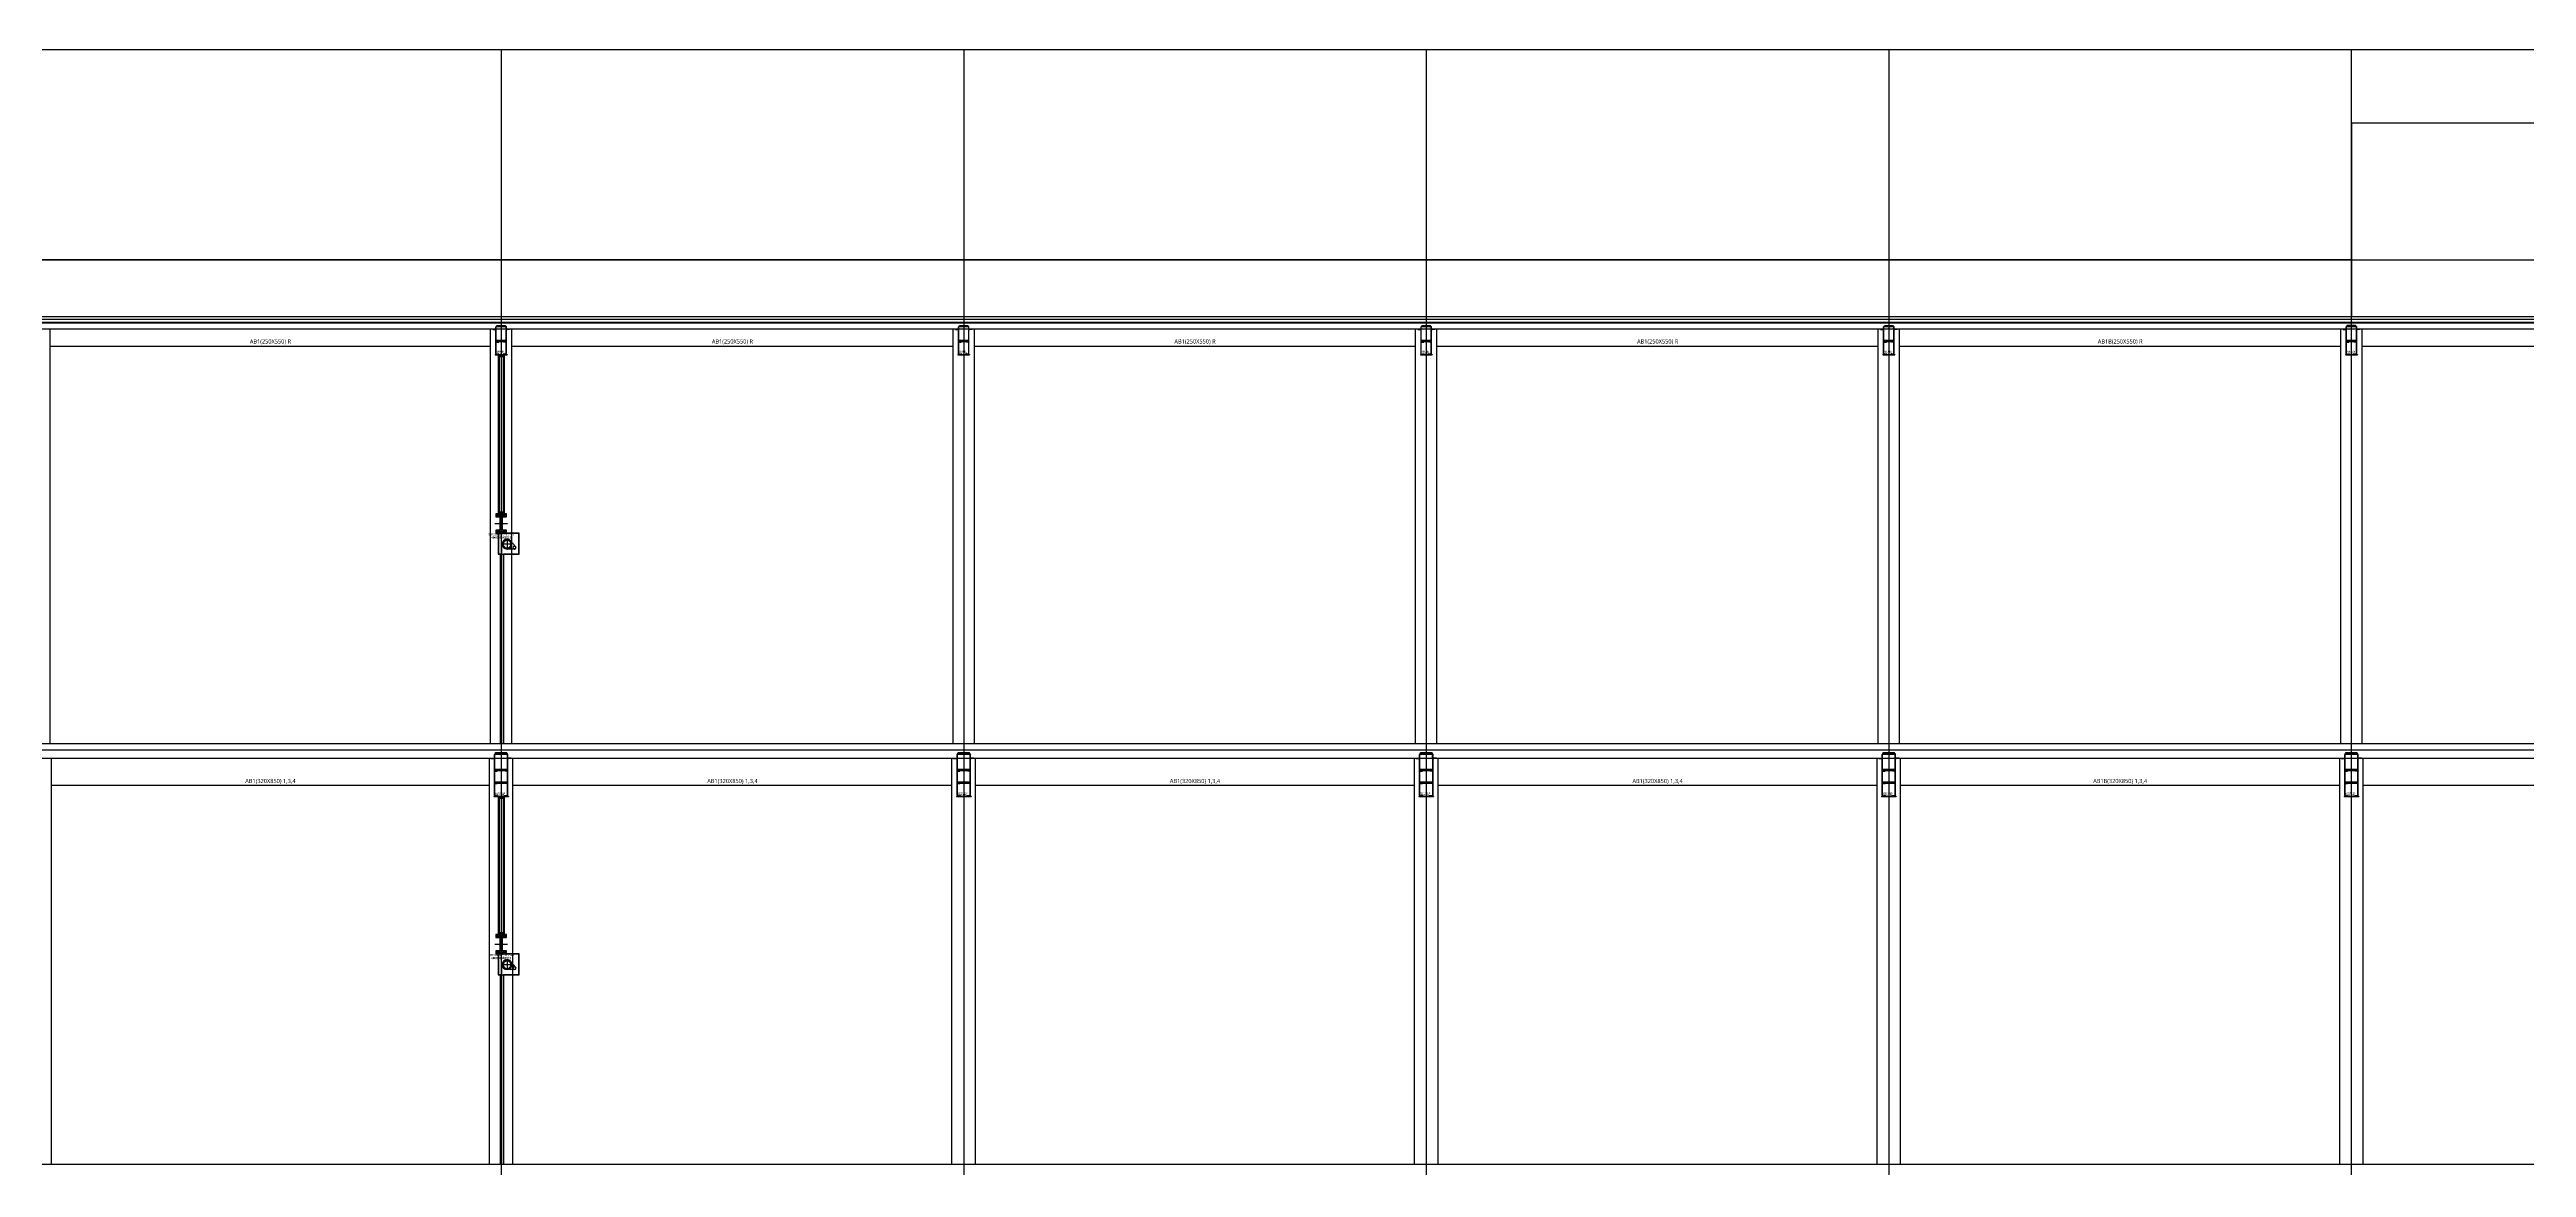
# Model space of a CAD drawing. Header units: millimetres. Extents: x -39468 to 212532, y -94717 to 83483.
# Drawn here: x 69381 to 128282, y -51376 to -24798 of the extents above; entities that cross this region are included whole.
import ezdxf
from ezdxf.enums import TextEntityAlignment as Align

# ---------------------------------------------------------------- set-up
doc = ezdxf.new("R2010")
doc.units = ezdxf.units.MM
doc.header["$LTSCALE"] = 300
doc.header["$MEASUREMENT"] = 0
for name, pattern in [('CEN', [62, 60, -1, 0, -1]), ('HIDDEN', [0.375, 0.25, -0.125]), ('XR-평면도$0$HID', [2, 1.1, -0.9]), ('주단면도-1$0$HID', [2, 1.1, -0.9]), ('주단면도-1$0$STD_CENTER', [66, 60, -2, 2, -2])]:
    doc.linetypes.add(name, pattern=pattern)
doc.layers.get('0').update_dxf_attribs({"linetype": 'CONTINUOUS'})
doc.layers.get('Defpoints').update_dxf_attribs({"color": 153, "linetype": 'CONTINUOUS'})
for name, color, linetype in [('##좌굴방지', 6, 'CONTINUOUS'), ('0OPEN', 1, 'XR-평면도$0$HID'), ('A-ELE4', 8, 'CONTINUOUS'), ('A-ELE6', 6, 'CONTINUOUS'), ('A-WALL-DRY1', 7, 'CONTINUOUS'), ('AF_01_Xref_X열_SEC_REV_01$0$BIM', 2, 'CONTINUOUS'), ('S_CEN', 5, 'CEN'), ('SS2', 7, 'CONTINUOUS'), ('주단면도-1$0$A-FIN-TYP1', 6, 'CONTINUOUS'), ('주단면도-1$0$A-SECT-ELEV', 8, 'CONTINUOUS'), ('주단면도-1$0$A-ST-AXIS-CEN', 252, '주단면도-1$0$STD_CENTER'), ('주단면도-1$0$A-ST-CONC', 2, 'CONTINUOUS'), ('주단면도-1$0$HID', 7, '주단면도-1$0$HID')]:
    doc.layers.add(name, color=color, linetype=linetype)
doc.layers.add('A-ELEV-LIN2', color=7, linetype='CONTINUOUS', lineweight=25)
doc.layers.add('A-XXXX-NPLT', color=144, linetype='CONTINUOUS', lineweight=15, plot=False)
doc.layers.add('Defpoint', color=161, linetype='CONTINUOUS', plot=False)
doc.layers.add('주단면도-1$0$Defpoint', color=161, linetype='CONTINUOUS', plot=False)
doc.styles.add('AF_01_Xref_X열_SEC_REV_01$0$TEXT', font='NanumGothicBold_0.ttf')
doc.styles.get("Standard").update_dxf_attribs({"font": 'NanumGothicBold.ttf'})
doc.styles.add('맑은고딕', font='malgun.ttf')
pattern_1 = [(45, (-57183.6069, -1604.5902), (-0.25, 0.25), [])]
pattern_2 = [(45, (-39223.6069, -1801.5902), (-0.25, 0.25), [])]
pattern_3 = [(45, (-19426.6069, -1704.5902), (-0.25, 0.25), [])]
pattern_4 = [(45, (-19426.6069, -1698.5902), (-0.25, 0.25), [])]

# ---------------------------------------------------------------- blocks, each defined once
blk = doc.blocks.new('G$CB2CEE8CA')
at = {"layer": '0OPEN', "color": 8, "ltscale": 50}
for p, q in [((62, 0), (62, 4500)), ((137, 0), (137, 4500))]:
    blk.add_line(p, q, dxfattribs=at)
at = {"layer": 'A-ELE4', "ltscale": 0.5}
for p, q in [((339, 4741), (93, 4741)), ((216, 4864), (216, 4618)), ((419, 4682), (298, 4823)), ((395, 4625), (216, 4625))]:
    blk.add_line(p, q, dxfattribs=at)
at = {"layer": 'A-ELE4', "linetype": 'HIDDEN', "ltscale": 0.5, "const_width": 10}
blk.add_lwpolyline([(100, 4741), (100, 0)], dxfattribs=at)
at = {"layer": 'A-ELE4', "ltscale": 0.5, "extrusion": (0, 0, -1)}
for centre, major_axis, start_param, end_param in [((216, 4741), (116, 0), 1.570426353253877, 7.853611660433463), ((395, 4658), (0.1, 33.1), 0.0001623334191180881, 6.283347640598704)]:
    blk.add_ellipse(centre, major_axis=major_axis, ratio=1, start_param=start_param, end_param=end_param, dxfattribs=at)
at = {"layer": 'A-ELE4', "ltscale": 0.5}
blk.add_open_spline([(216, 4650), (212, 4650), (209, 4650), (200, 4651), (194, 4652), (183, 4656), (178, 4658), (168, 4663), (163, 4667), (154, 4674), (150, 4678), (142, 4687), (139, 4692), (133, 4702), (131, 4707), (127, 4718), (126, 4724), (125, 4735), (124, 4741), (125, 4752), (126, 4758), (129, 4769), (131, 4775), (136, 4785), (139, 4790), (145, 4799), (149, 4804), (158, 4812), (162, 4815), (172, 4821), (177, 4824), (188, 4828), (194, 4830), (205, 4832), (211, 4832), (222, 4832), (228, 4832), (239, 4829), (245, 4828), (256, 4823), (261, 4821), (270, 4814), (275, 4811), (283, 4803), (287, 4798), (294, 4789), (296, 4784), (301, 4773), (303, 4768), (306, 4757), (307, 4751), (307, 4739), (307, 4734), (305, 4722), (304, 4717), (300, 4706), (298, 4700), (292, 4690), (289, 4686), (281, 4677), (277, 4673), (268, 4666), (263, 4663), (253, 4657), (247, 4655), (236, 4652), (230, 4651), (222, 4650), (219, 4650), (216, 4650)], degree=3, knots=[1.570748, 1.570748, 1.570748, 1.570748, 1.683574, 1.683574, 1.873365, 1.873365, 2.063157, 2.063157, 2.252948, 2.252948, 2.442739, 2.442739, 2.632531, 2.632531, 2.822322, 2.822322, 3.012113, 3.012113, 3.201905, 3.201905, 3.391696, 3.391696, 3.581487, 3.581487, 3.771279, 3.771279, 3.96107, 3.96107, 4.150861, 4.150861, 4.340653, 4.340653, 4.530444, 4.530444, 4.720235, 4.720235, 4.910027, 4.910027, 5.099818, 5.099818, 5.289609, 5.289609, 5.479401, 5.479401, 5.669192, 5.669192, 5.858983, 5.858983, 6.048775, 6.048775, 6.238566, 6.238566, 6.428357, 6.428357, 6.618149, 6.618149, 6.80794, 6.80794, 6.997731, 6.997731, 7.187523, 7.187523, 7.377314, 7.377314, 7.567106, 7.567106, 7.756897, 7.756897, 7.853933, 7.853933, 7.853933, 7.853933], dxfattribs=at)
at = {"layer": 'A-ELE6', "ltscale": 0.5}
blk.add_lwpolyline([(500, 5000), (0, 5000), (0, 4500), (500, 4500)], close=True, dxfattribs=at)
for points in [[(132, 4508), (492, 4508), (492, 4992), (8, 4992), (8, 4508), (67, 4508)], [(67, 4508), (67, 4500)], [(132, 4508), (132, 4500)]]:
    blk.add_lwpolyline(points, dxfattribs=at)
blk = doc.blocks.new('G$C4901A332')
h = blk.add_hatch()
h.set_pattern_fill('ANSI31', color=252, scale=0.1, angle=45, style=0)
h.set_pattern_definition(pattern_1)
h.paths.add_polyline_path([(82, 902), (82, 952), (91, 952), (91, 902)])
h = blk.add_hatch()
h.set_pattern_fill('ANSI31', color=252, scale=0.1, angle=45, style=0)
h.set_pattern_definition(pattern_1)
h.paths.add_polyline_path([(217, 1016), (267, 1016), (267, 1007), (217, 1007)])
h = blk.add_hatch()
h.set_pattern_fill('ANSI31', color=252, scale=0.1, angle=45, style=0)
h.set_pattern_definition(pattern_1)
h.paths.add_polyline_path([(402, 902), (402, 952), (393, 952), (393, 902)])
at = {"layer": '##좌굴방지'}
for points in [[(394, 609), (90, 609), (90, 603), (150, 603), (150, 609)], [(98, 609), (98, 649), (386, 649), (386, 609)], [(394, 609), (394, 603), (334, 603), (334, 609)], [(394, 309), (90, 309), (90, 303), (150, 303), (150, 309)], [(98, 309), (98, 349), (386, 349), (386, 309)], [(394, 309), (394, 303), (334, 303), (334, 309)]]:
    blk.add_lwpolyline(points, dxfattribs=at)
at = {"color": 2, "linetype": 'Continuous'}
for p, q in [((0, 906), (70, 906)), ((0, 906), (0, 898)), ((0, 898), (70, 898)), ((82, 902), (82, 995)), ((82, 902), (91, 902)), ((82, 26), (82, 886)), ((90, 26), (90, 886)), ((91, 902), (91, 995)), ((103, 1016), (381, 1016)), ((103, 1007), (381, 1007)), ((393, 902), (393, 995)), ((402, 902), (393, 902)), ((394, 26), (394, 886)), ((402, 902), (402, 995)), ((402, 26), (402, 886)), ((484, 906), (414, 906)), ((484, 898), (414, 898)), ((484, 906), (484, 898)), ((102, 14), (172, 14)), ((102, 6), (172, 6)), ((172, 6), (172, 14)), ((382, 14), (312, 14)), ((312, 6), (312, 14)), ((382, 6), (312, 6))]:
    blk.add_line(p, q, dxfattribs=at)
at = {"color": 3, "linetype": 'Continuous'}
for p, q in [((106, 1016), (106, 1046)), ((106, 1046), (378, 1046)), ((106, 1016), (378, 1016)), ((378, 1016), (378, 1046)), ((67, 6), (417, 6)), ((67, 6), (67, 0)), ((67, 0), (417, 0)), ((417, 6), (417, 0))]:
    blk.add_line(p, q, dxfattribs=at)
at = {"color": 2, "linetype": 'Continuous'}
for centre, radius, start, end in [((70, 886), 20, 0, 90), ((70, 886), 12, 0, 90), ((103, 995), 21, 90, 180), ((103, 995), 12, 90, 180), ((381, 995), 21, 0, 90), ((381, 995), 12, 0, 90), ((414, 886), 20, 90, 180), ((414, 886), 12, 90, 180), ((102, 26), 20, 180, 270), ((102, 26), 12, 180, 270), ((382, 26), 20, 270, 0), ((382, 26), 12, 270, 0)]:
    blk.add_arc(centre, radius, start, end, dxfattribs=at)
at = {"layer": 'Defpoint', "linetype": 'Continuous'}
for s, p in [('AG11 (1,3,4)', (102, 81)), ('320 X 1106', (102, 41))]:
    blk.add_text(s, height=30, dxfattribs=at).set_placement(p, align=Align.MIDDLE_LEFT)
blk = doc.blocks.new('G$CD00F7EC8')
h = blk.add_hatch()
h.set_pattern_fill('ANSI31', color=252, scale=0.1, angle=45, style=0)
h.set_pattern_definition(pattern_2)
h.paths.add_polyline_path([(82, 905), (82, 955), (91, 955), (91, 905)])
h = blk.add_hatch()
h.set_pattern_fill('ANSI31', color=252, scale=0.1, angle=45, style=0)
h.set_pattern_definition(pattern_2)
h.paths.add_polyline_path([(217, 1019), (267, 1019), (267, 1010), (217, 1010)])
h = blk.add_hatch()
h.set_pattern_fill('ANSI31', color=252, scale=0.1, angle=45, style=0)
h.set_pattern_definition(pattern_2)
h.paths.add_polyline_path([(402, 905), (402, 955), (393, 955), (393, 905)])
at = {"layer": '##좌굴방지'}
for points in [[(398, 612), (90, 612), (90, 606), (150, 606), (150, 612)], [(98, 612), (98, 652), (390, 652), (390, 612)], [(398, 612), (398, 606), (338, 606), (338, 612)], [(394, 312), (90, 312), (90, 306), (150, 306), (150, 312)], [(98, 312), (98, 352), (386, 352), (386, 312)], [(394, 312), (394, 306), (334, 306), (334, 312)]]:
    blk.add_lwpolyline(points, dxfattribs=at)
at = {"color": 2, "linetype": 'Continuous'}
for p, q in [((0, 909), (70, 909)), ((0, 909), (0, 901)), ((0, 901), (70, 901)), ((82, 905), (82, 998)), ((82, 905), (91, 905)), ((82, 29), (82, 889)), ((90, 29), (90, 889)), ((91, 905), (91, 998)), ((103, 1019), (381, 1019)), ((103, 1010), (381, 1010)), ((393, 905), (393, 998)), ((402, 905), (393, 905)), ((394, 29), (394, 889)), ((402, 905), (402, 998)), ((402, 29), (402, 889)), ((484, 909), (414, 909)), ((484, 901), (414, 901)), ((484, 909), (484, 901)), ((102, 17), (172, 17)), ((102, 9), (172, 9)), ((172, 9), (172, 17)), ((382, 17), (312, 17)), ((312, 9), (312, 17)), ((382, 9), (312, 9))]:
    blk.add_line(p, q, dxfattribs=at)
at = {"color": 3, "linetype": 'Continuous'}
for p, q in [((107, 1019), (107, 1049)), ((107, 1049), (377, 1049)), ((107, 1019), (377, 1019)), ((377, 1019), (377, 1049)), ((67, 9), (417, 9)), ((67, 9), (67, 0)), ((67, 0), (417, 0)), ((417, 9), (417, 0))]:
    blk.add_line(p, q, dxfattribs=at)
at = {"color": 2, "linetype": 'Continuous'}
for centre, radius, start, end in [((70, 889), 20, 0, 90), ((70, 889), 12, 0, 90), ((103, 998), 21, 90, 180), ((103, 998), 12, 90, 180), ((381, 998), 21, 0, 90), ((381, 998), 12, 0, 90), ((414, 889), 20, 90, 180), ((414, 889), 12, 90, 180), ((102, 29), 20, 180, 270), ((102, 29), 12, 180, 270), ((382, 29), 20, 270, 0), ((382, 29), 12, 270, 0)]:
    blk.add_arc(centre, radius, start, end, dxfattribs=at)
at = {"layer": 'Defpoint', "linetype": 'Continuous'}
for s, p in [('AG11F (1,4)', (102, 84)), ('320 X 1109', (102, 44))]:
    blk.add_text(s, height=30, dxfattribs=at).set_placement(p, align=Align.MIDDLE_LEFT)
blk = doc.blocks.new('AF_01_Xref_X열_SEC_REV_01$0$방화셔터상부')
at = {"layer": 'AF_01_Xref_X열_SEC_REV_01$0$BIM', "color": 6}
blk.add_lwpolyline([(-130, 157), (-34, 157), (-34, -157), (-130, -157), (-130, -230), (130, -230), (130, -157), (34, -157), (34, 157), (130, 157), (130, 230), (-130, 230)], close=True, dxfattribs=at)
at = {"layer": 'AF_01_Xref_X열_SEC_REV_01$0$BIM'}
blk.add_lwpolyline([(-100, 187), (-20, 187, -0.414214), (-4, 171), (-4, -171, -0.414214), (-20, -187), (-100, -187), (-100, -200), (100, -200), (100, -187), (20, -187, -0.414214), (4, -171), (4, 171, -0.414214), (20, 187), (100, 187), (100, 200), (-100, 200)], format="xyb", close=True, dxfattribs=at)
at = {"layer": 'Defpoints'}
for p, q in [((-150, 0), (150, 0)), ((0, -250), (0, 250))]:
    blk.add_line(p, q, dxfattribs=at)
at = {"layer": 'Defpoints', "style": 'AF_01_Xref_X열_SEC_REV_01$0$TEXT'}
for s, p in [('SB7,SB40(방화구획)', (0, -255)), ('400X200X8X13', (0, -331))]:
    blk.add_text(s, height=50, dxfattribs=at).set_placement(p, align=Align.MIDDLE_CENTER)
blk = doc.blocks.new('G$CFB79C81F')
h = blk.add_hatch()
h.set_pattern_fill('ANSI31', color=252, scale=0.1, angle=45, style=0)
h.set_pattern_definition(pattern_3)
h.paths.add_polyline_path([(74, 601), (74, 636), (80, 636), (80, 601)])
h = blk.add_hatch()
h.set_pattern_fill('ANSI31', color=252, scale=0.1, angle=45, style=0)
h.set_pattern_definition(pattern_3)
h.paths.add_polyline_path([(174, 681), (224, 681), (224, 675), (174, 675)])
h = blk.add_hatch()
h.set_pattern_fill('ANSI31', color=252, scale=0.1, angle=45, style=0)
h.set_pattern_definition(pattern_3)
h.paths.add_polyline_path([(324, 601), (324, 636), (318, 636), (318, 601)])
at = {"layer": '##좌굴방지'}
for points in [[(318, 309), (80, 309), (80, 303), (140, 303), (140, 309)], [(88, 309), (88, 349), (310, 349), (310, 309)], [(318, 309), (318, 303), (258, 303), (258, 309)]]:
    blk.add_lwpolyline(points, dxfattribs=at)
at = {"color": 2, "linetype": 'Continuous'}
for p, q in [((0, 606), (62, 606)), ((0, 606), (0, 600)), ((0, 600), (62, 600)), ((74, 601), (74, 660)), ((74, 601), (80, 601)), ((80, 601), (80, 660)), ((95, 681), (303, 681)), ((95, 675), (303, 675)), ((318, 601), (318, 660)), ((324, 601), (318, 601)), ((324, 601), (324, 660)), ((398, 606), (336, 606)), ((398, 600), (336, 600)), ((398, 606), (398, 600)), ((74, 24), (74, 588)), ((80, 24), (80, 588)), ((92, 12), (154, 12)), ((92, 6), (154, 6)), ((154, 6), (154, 12)), ((306, 12), (244, 12)), ((244, 6), (244, 12)), ((306, 6), (244, 6)), ((318, 24), (318, 588)), ((324, 24), (324, 588))]:
    blk.add_line(p, q, dxfattribs=at)
at = {"color": 3, "linetype": 'Continuous'}
for p, q in [((99, 681), (99, 699)), ((99, 699), (299, 699)), ((99, 681), (299, 681)), ((299, 681), (299, 699)), ((59, 6), (339, 6)), ((59, 6), (59, 0)), ((59, 0), (339, 0)), ((339, 6), (339, 0))]:
    blk.add_line(p, q, dxfattribs=at)
at = {"color": 2, "linetype": 'Continuous'}
for centre, radius, start, end in [((62, 588), 18, 0, 90), ((62, 588), 12, 0, 90), ((95, 660), 21, 90, 180), ((95, 660), 15, 90, 180), ((303, 660), 21, 0, 90), ((303, 660), 15, 0, 90), ((336, 588), 18, 90, 180), ((336, 588), 12, 90, 180), ((92, 24), 18, 180, 270), ((92, 24), 12, 180, 270), ((306, 24), 18, 270, 0), ((306, 24), 12, 270, 0)]:
    blk.add_arc(centre, radius, start, end, dxfattribs=at)
at = {"layer": 'Defpoint', "linetype": 'Continuous'}
for s, p in [('AG11 (R)', (92, 79)), ('250 X 756', (92, 39))]:
    blk.add_text(s, height=30, dxfattribs=at).set_placement(p, align=Align.MIDDLE_LEFT)
blk = doc.blocks.new('G$CF8D684E4')
h = blk.add_hatch()
h.set_pattern_fill('ANSI31', color=252, scale=0.1, angle=45, style=0)
h.set_pattern_definition(pattern_4)
h.paths.add_polyline_path([(74, 607), (74, 642), (80, 642), (80, 607)])
h = blk.add_hatch()
h.set_pattern_fill('ANSI31', color=252, scale=0.1, angle=45, style=0)
h.set_pattern_definition(pattern_4)
h.paths.add_polyline_path([(174, 687), (224, 687), (224, 681), (174, 681)])
h = blk.add_hatch()
h.set_pattern_fill('ANSI31', color=252, scale=0.1, angle=45, style=0)
h.set_pattern_definition(pattern_4)
h.paths.add_polyline_path([(324, 607), (324, 642), (318, 642), (318, 607)])
at = {"layer": '##좌굴방지'}
for points in [[(318, 315), (80, 315), (80, 309), (140, 309), (140, 315)], [(88, 315), (88, 355), (310, 355), (310, 315)], [(318, 315), (318, 309), (258, 309), (258, 315)]]:
    blk.add_lwpolyline(points, dxfattribs=at)
at = {"color": 2, "linetype": 'Continuous'}
for p, q in [((0, 612), (62, 612)), ((0, 612), (0, 606)), ((0, 606), (62, 606)), ((74, 607), (74, 666)), ((74, 607), (80, 607)), ((74, 30), (74, 594)), ((80, 607), (80, 666)), ((80, 30), (80, 594)), ((95, 687), (303, 687)), ((95, 681), (303, 681)), ((318, 607), (318, 666)), ((324, 607), (318, 607)), ((318, 30), (318, 594)), ((324, 607), (324, 666)), ((324, 30), (324, 594)), ((398, 612), (336, 612)), ((398, 606), (336, 606)), ((398, 612), (398, 606)), ((92, 18), (154, 18)), ((92, 12), (154, 12)), ((154, 12), (154, 18)), ((306, 18), (244, 18)), ((244, 12), (244, 18)), ((306, 12), (244, 12))]:
    blk.add_line(p, q, dxfattribs=at)
at = {"color": 3, "linetype": 'Continuous'}
for p, q in [((99, 687), (99, 707)), ((99, 707), (299, 707)), ((99, 687), (299, 687)), ((299, 687), (299, 707)), ((59, 12), (339, 12)), ((59, 12), (59, 0)), ((59, 0), (339, 0)), ((339, 12), (339, 0))]:
    blk.add_line(p, q, dxfattribs=at)
at = {"color": 2, "linetype": 'Continuous'}
for centre, radius, start, end in [((62, 594), 18, 0, 90), ((62, 594), 12, 0, 90), ((95, 666), 21, 90, 180), ((95, 666), 15, 90, 180), ((303, 666), 21, 0, 90), ((303, 666), 15, 0, 90), ((336, 594), 18, 90, 180), ((336, 594), 12, 90, 180), ((92, 30), 18, 180, 270), ((92, 30), 12, 180, 270), ((306, 30), 18, 270, 0), ((306, 30), 12, 270, 0)]:
    blk.add_arc(centre, radius, start, end, dxfattribs=at)
at = {"layer": 'Defpoint', "linetype": 'Continuous'}
for s, p in [('AG11A (R)', (92, 85)), ('250 X 762', (92, 45))]:
    blk.add_text(s, height=30, dxfattribs=at).set_placement(p, align=Align.MIDDLE_LEFT)

msp = doc.modelspace()

# ---------------------------------------------------------------- linework, layer by layer
for p, q in [((69399, -41298, 103000), (69399, -31448, 103000)), ((79866, -41298, 103000), (79866, -31448, 103000)), ((80374, -41298, 103000), (80374, -31448, 103000)), ((90866, -41298, 103000), (90866, -31448, 103000)), ((91374, -41298, 103000), (91374, -31448, 103000)), ((101866, -41298, 103000), (101866, -31448, 103000)), ((102374, -41298, 103000), (102374, -31448, 103000)), ((112866, -41298, 103000), (112866, -31448, 103000)), ((113374, -41298, 103000), (113374, -31448, 103000)), ((123866, -41298, 103000), (123866, -31448, 103000)), ((124374, -41298, 103000), (124374, -31448, 103000)), ((69424, -51298), (69424, -41648)), ((79841, -51298), (79841, -41648)), ((80399, -51298), (80399, -41648)), ((90841, -51298), (90841, -41648)), ((91399, -51298), (91399, -41648)), ((101841, -51298), (101841, -41648)), ((102399, -51298), (102399, -41648)), ((112841, -51298), (112841, -41648)), ((113399, -51298), (113399, -41648)), ((123841, -51298), (123841, -41648)), ((124399, -51298), (124399, -41648))]:
    msp.add_line(p, q)
at = {"layer": 'A-ELEV-LIN2'}
for p, q in [((69399, -31848), (79866, -31848)), ((80374, -31848), (90866, -31848)), ((91374, -31848), (101866, -31848)), ((102374, -31848), (112866, -31848)), ((113374, -31848), (123866, -31848)), ((124374, -31848), (134891, -31848)), ((79841, -42298), (69424, -42298)), ((90841, -42298), (80399, -42298)), ((101841, -42298), (91399, -42298)), ((112841, -42298), (102399, -42298)), ((123841, -42298), (113399, -42298)), ((134891, -42298, 103000), (124399, -42298, 103000))]:
    msp.add_line(p, q, dxfattribs=at)
at = {"layer": 'A-WALL-DRY1'}
for p, q in [((80045, -32054), (80045, -35838)), ((80058, -32054), (80058, -35838)), ((80070, -32054), (80070, -35838)), ((80170, -32054), (80170, -35838)), ((80183, -32054), (80183, -35838)), ((80195, -32054), (80195, -35838)), ((80045, -42554), (80045, -45838)), ((80058, -42554), (80058, -45838)), ((80070, -42554), (80070, -45838)), ((80170, -42554), (80170, -45838)), ((80183, -42554), (80183, -45838)), ((80195, -42554), (80195, -45838))]:
    msp.add_line(p, q, dxfattribs=at)
at = {"layer": 'S_CEN'}
for p, q in [((80168, -32102), (80072, -32056)), ((80072, -32102), (80168, -32056)), ((80168, -35836), (80072, -35790)), ((80072, -35836), (80168, -35790)), ((80168, -42602), (80072, -42556)), ((80072, -42602), (80168, -42556)), ((80168, -45836), (80072, -45790)), ((80072, -45836), (80168, -45790))]:
    msp.add_line(p, q, dxfattribs=at)
at = {"layer": 'SS2'}
for points in [[(80170, -32054), (80170, -32104), (80070, -32104), (80070, -32054)], [(80168, -32056), (80168, -32102), (80072, -32102), (80072, -32056)], [(80170, -35788), (80170, -35838), (80070, -35838), (80070, -35788)], [(80168, -35790), (80168, -35836), (80072, -35836), (80072, -35790)], [(80170, -42554), (80170, -42604), (80070, -42604), (80070, -42554)], [(80168, -42556), (80168, -42602), (80072, -42602), (80072, -42556)], [(80170, -45788), (80170, -45838), (80070, -45838), (80070, -45788)], [(80168, -45790), (80168, -45836), (80072, -45836), (80072, -45790)]]:
    msp.add_lwpolyline(points, close=True, dxfattribs=at)
at = {"layer": '주단면도-1$0$A-FIN-TYP1'}
for p, q in [((35958, -31278), (135520, -31278)), ((41620, -41298), (135520, -41298))]:
    msp.add_line(p, q, dxfattribs=at)
for points in [[(35940, -31148), (135520, -31148)], [(35960, -31208), (135520, -31208)], [(41620, -51298), (135520, -51298)]]:
    msp.add_lwpolyline(points, dxfattribs=at)
at = {"layer": '주단면도-1$0$A-SECT-ELEV', "color": 8}
msp.add_line((124120, -29798), (35920, -29798), dxfattribs=at)
for points in [[(124120, -26548), (124120, -31148)], [(131020, -26548), (124120, -26548)]]:
    msp.add_lwpolyline(points, dxfattribs=at)
at = {"layer": '주단면도-1$0$A-ST-AXIS-CEN', "linetype": 'Continuous'}
for p, q in [((80120, -24798), (80120, -79298)), ((91120, -24798), (91120, -79298)), ((102120, -24798), (102120, -79298)), ((113120, -24798), (113120, -79298)), ((124120, -79298), (124120, -24798)), ((-5170, -29798), (168381, -29798)), ((-5170, -31298), (168381, -31298)), ((-5170, -41298), (168381, -41298)), ((-5170, -51298), (168381, -51298))]:
    msp.add_line(p, q, dxfattribs=at)
at = {"layer": '주단면도-1$0$A-ST-CONC'}
for p, q in [((135520, -31448), (35720, -31448)), ((35920, -31298), (135520, -31298)), ((41420, -41648), (135520, -41648)), ((41620, -41448), (135520, -41448))]:
    msp.add_line(p, q, dxfattribs=at)
at = {"layer": '주단면도-1$0$Defpoint'}
msp.add_line((-5170, -24798), (168376, -24798), dxfattribs=at)
at = {"layer": '주단면도-1$0$HID'}
msp.add_line((35954, -31288), (135520, -31288), dxfattribs=at)

# ---------------------------------------------------------------- block references
for name, p in [('G$CFB79C81F', (79921, -32054)), ('G$CFB79C81F', (90921, -32054)), ('G$CFB79C81F', (101921, -32054)), ('G$CFB79C81F', (112921, -32054)), ('G$CF8D684E4', (123921, -32060)), ('G$CB2CEE8CA', (80045, -41298)), ('G$C4901A332', (79878, -42554)), ('G$C4901A332', (90878, -42554)), ('G$C4901A332', (101878, -42554)), ('G$C4901A332', (112878, -42554)), ('G$CD00F7EC8', (123878, -42557)), ('G$CB2CEE8CA', (80045, -51298))]:
    msp.add_blockref(name, p)
at = {"layer": 'AF_01_Xref_X열_SEC_REV_01$0$BIM'}
for p in [(80120, -36068), (80120, -46068)]:
    msp.add_blockref('AF_01_Xref_X열_SEC_REV_01$0$방화셔터상부', p, dxfattribs=at)

# ---------------------------------------------------------------- texts
at = {"layer": 'A-XXXX-NPLT', "style": '맑은고딕'}
for s, p in [('AB1(250X550) R', (74633, -31748)), ('AB1(250X550) R', (85620, -31748)), ('AB1(250X550) R', (96620, -31748)), ('AB1(250X550) R', (107620, -31748)), ('AB1B(250X550) R', (118620, -31748)), ('AB1(320X850) 1,3,4', (74633, -42198)), ('AB1(320X850) 1,3,4', (85620, -42198)), ('AB1(320X850) 1,3,4', (96620, -42198)), ('AB1(320X850) 1,3,4', (107620, -42198)), ('AB1B(320X850) 1,3,4', (118620, -42198))]:
    msp.add_text(s, height=100, dxfattribs=at).set_placement(p, align=Align.MIDDLE)

doc.saveas('drawing.dxf')
